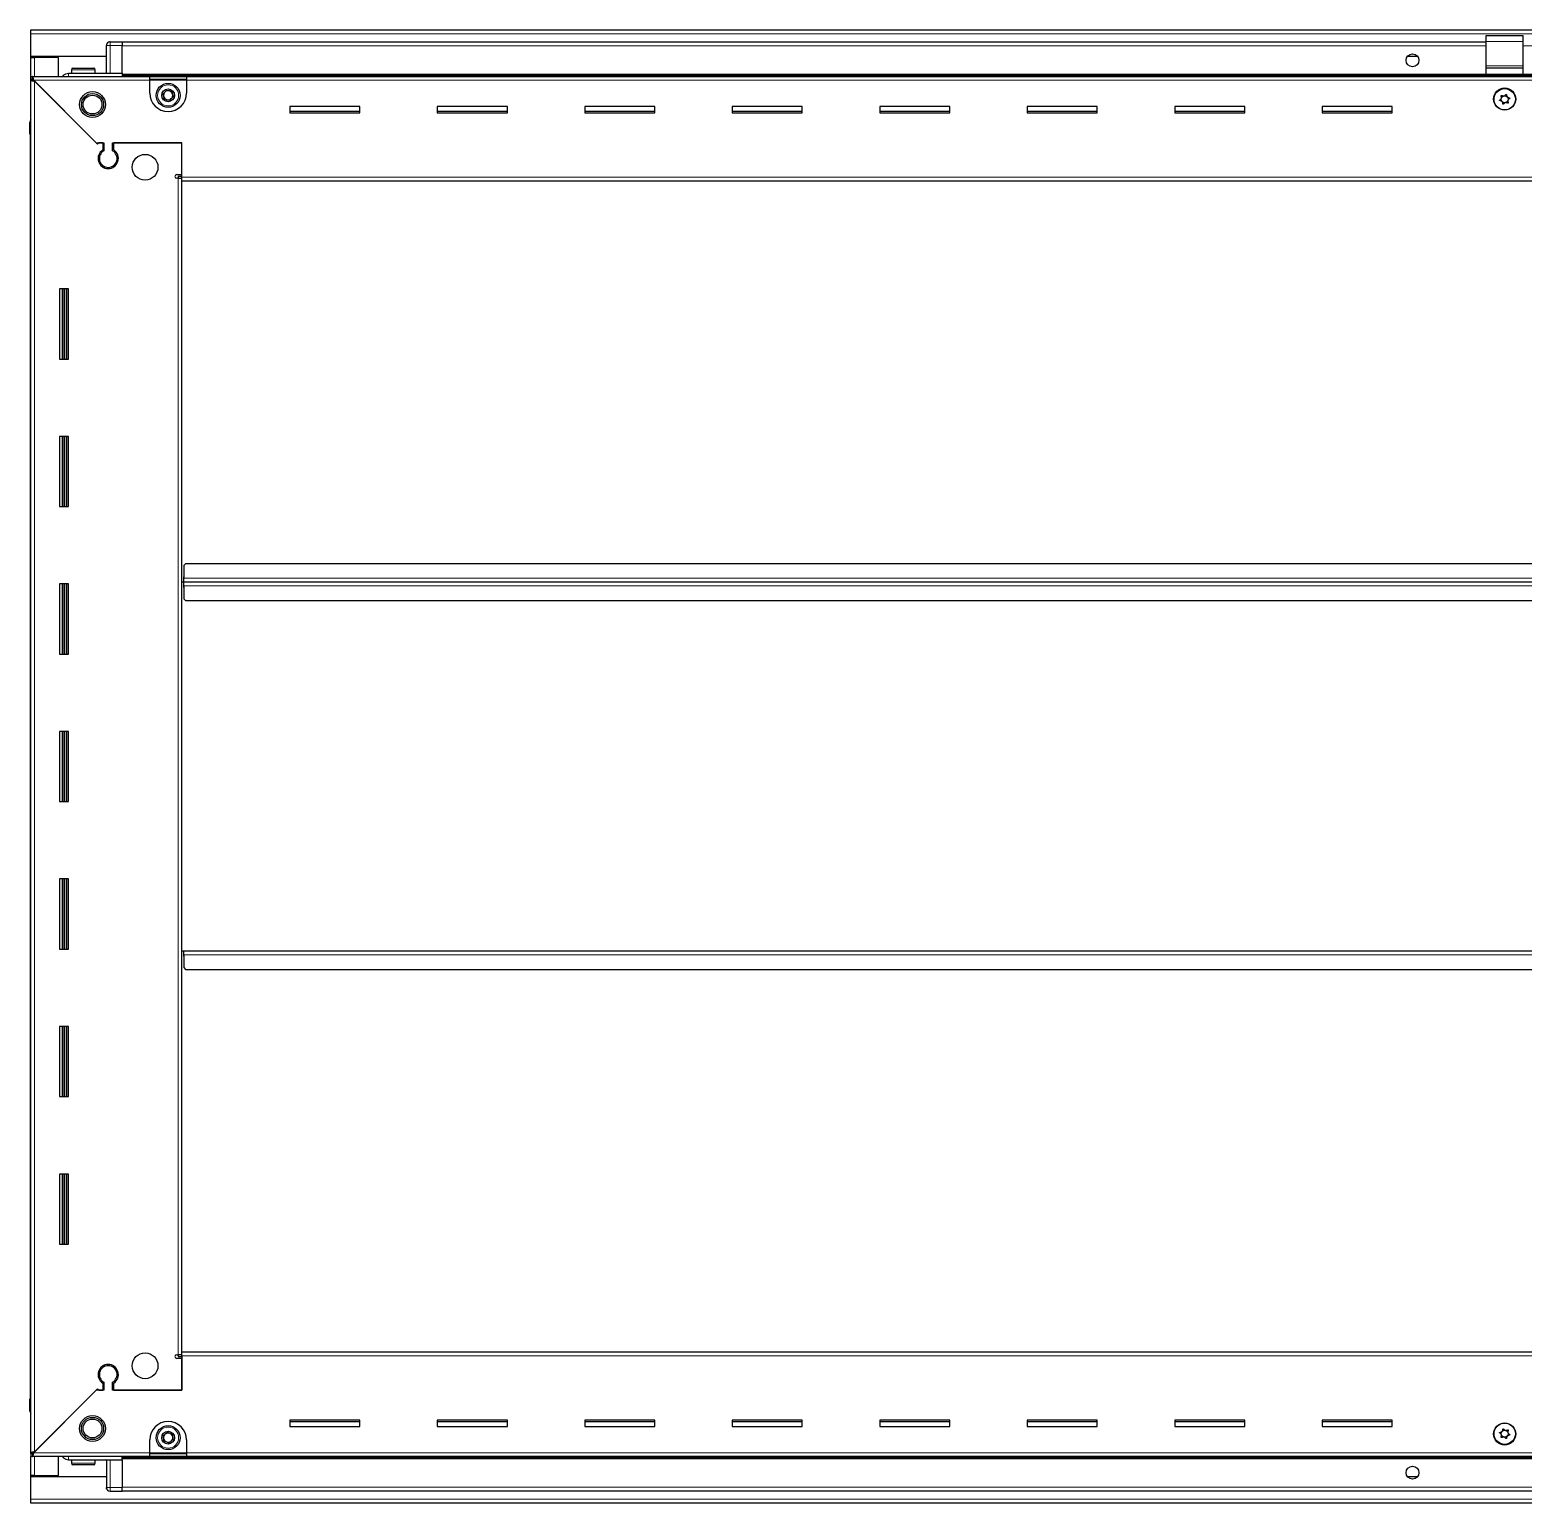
# Model space of a CAD drawing. Header units: millimetres. Extents: x 1132 to 7053, y -1173 to 2017.
# Drawn here: x 5377 to 6187, y 1048 to 1847 of the extents above; entities that cross this region are included whole.
import ezdxf

# ---------------------------------------------------------------- set-up
doc = ezdxf.new("R2010")
doc.units = ezdxf.units.MM

msp = doc.modelspace()

# ---------------------------------------------------------------- linework, layer by layer
at = {"color": 7, "linetype": 'Continuous', "lineweight": 25}
for p, q in [((5377.76, 1844.5), (5377.76, 1846.6)), ((5377.76, 1846.6), (6976.76, 1846.6)), ((5377.76, 1832.1), (5377.76, 1844.5)), ((5419.44, 1839.6), (5419.44, 1839.6)), ((5420.76, 1840.1), (5427.26, 1840.1)), ((5420.76, 1840.1), (5427.26, 1840.1)), ((5427.26, 1840.1), (5427.26, 1840.1)), ((5427.26, 1840.1), (5427.26, 1840.1)), ((5427.26, 1840.1), (5427.26, 1838.1)), ((6167.26, 1839.95), (5427.26, 1839.95)), ((6167.26, 1843.6), (6187.26, 1843.6)), ((6167.26, 1840.34), (6167.26, 1843.6)), ((6167.26, 1827.19), (6167.26, 1840.34)), ((6187.26, 1840.34), (6187.26, 1843.6)), ((6187.26, 1827.19), (6187.26, 1840.34)), ((5418.76, 1832.1), (5377.76, 1832.1)), ((5377.76, 1831.6), (5377.76, 1832.1)), ((5377.76, 1831.6), (5379.86, 1831.6)), ((5377.76, 1821.35), (5377.76, 1831.6)), ((5379.26, 1831.6), (5379.26, 1832.1)), ((5392.76, 1831.6), (5379.86, 1831.6)), ((5392.76, 1821.35), (5392.76, 1831.6)), ((5418.76, 1823.1), (5418.76, 1838.1)), ((5427.26, 1823.1), (5427.26, 1838.1)), ((6130.14, 1832.1), (6124.39, 1832.1)), ((5398.26, 1823.1), (5427.26, 1823.1)), ((5399.76, 1825), (5399.76, 1823.1)), ((5400.56, 1825.8), (5411.96, 1825.8)), ((5412.76, 1823.1), (5412.76, 1825)), ((5427.26, 1823.1), (5427.26, 1822.6)), ((6167.26, 1826.1), (6167.26, 1827.19)), ((6167.26, 1826.1), (6187.26, 1826.1)), ((6167.26, 1822.6), (6167.26, 1826.1)), ((6167.26, 1822.6), (6187.26, 1822.6)), ((6171.26, 1822.6), (6171.26, 1821.95)), ((6173.76, 1821.95), (6173.76, 1822.6)), ((6180.76, 1821.95), (6180.76, 1822.6)), ((6183.26, 1821.95), (6183.26, 1822.6)), ((6187.26, 1826.1), (6187.26, 1827.19)), ((6187.26, 1822.6), (6187.26, 1826.1)), ((5377.76, 1819.85), (5377.76, 1821.35)), ((5377.76, 1821.35), (5378.76, 1821.35)), ((5377.76, 1819.35), (5377.76, 1819.85)), ((5377.76, 1819.85), (5378.76, 1819.85)), ((5377.76, 1074.85), (5377.76, 1819.35)), ((5379.26, 1819.35), (5377.76, 1819.35)), ((5378.76, 1821.35), (5442.26, 1821.35)), ((5378.76, 1819.85), (5378.76, 1821.35)), ((5379.36, 1819.25), (5413.26, 1785.35)), ((5413.96, 1784.65), (5379.86, 1818.75)), ((5427.26, 1821.95), (6927.26, 1821.95)), ((5442.26, 1819.25), (5442.26, 1821.35)), ((5442.26, 1821.35), (5462.26, 1821.35)), ((5442.26, 1819.85), (5462.26, 1819.85)), ((5442.26, 1812.35), (5442.26, 1819.25)), ((5462.26, 1821.35), (5462.26, 1819.25)), ((5462.26, 1821.35), (6892.26, 1821.35)), ((5462.26, 1819.25), (5462.26, 1812.35)), ((5556.26, 1805.1), (5518.26, 1805.1)), ((5518.26, 1805.1), (5518.26, 1801.6)), ((5556.26, 1802.35), (5518.26, 1802.35)), ((5518.26, 1801.6), (5556.26, 1801.6)), ((5556.26, 1801.6), (5556.26, 1805.1)), ((5636.26, 1805.1), (5598.26, 1805.1)), ((5598.26, 1805.1), (5598.26, 1801.6)), ((5636.26, 1802.35), (5598.26, 1802.35)), ((5598.26, 1801.6), (5636.26, 1801.6)), ((5636.26, 1801.6), (5636.26, 1805.1)), ((5716.26, 1805.1), (5678.26, 1805.1)), ((5678.26, 1805.1), (5678.26, 1801.6)), ((5716.26, 1802.35), (5678.26, 1802.35)), ((5678.26, 1801.6), (5716.26, 1801.6)), ((5716.26, 1801.6), (5716.26, 1805.1)), ((5796.26, 1805.1), (5758.26, 1805.1)), ((5758.26, 1805.1), (5758.26, 1801.6)), ((5796.26, 1802.35), (5758.26, 1802.35)), ((5758.26, 1801.6), (5796.26, 1801.6)), ((5796.26, 1801.6), (5796.26, 1805.1)), ((5876.26, 1805.1), (5838.26, 1805.1)), ((5838.26, 1805.1), (5838.26, 1801.6)), ((5876.26, 1802.35), (5838.26, 1802.35)), ((5838.26, 1801.6), (5876.26, 1801.6)), ((5876.26, 1801.6), (5876.26, 1805.1)), ((5956.26, 1805.1), (5918.26, 1805.1)), ((5918.26, 1805.1), (5918.26, 1801.6)), ((5956.26, 1802.35), (5918.26, 1802.35)), ((5918.26, 1801.6), (5956.26, 1801.6)), ((5956.26, 1801.6), (5956.26, 1805.1)), ((6036.26, 1805.1), (5998.26, 1805.1)), ((5998.26, 1805.1), (5998.26, 1801.6)), ((6036.26, 1802.35), (5998.26, 1802.35)), ((5998.26, 1801.6), (6036.26, 1801.6)), ((6036.26, 1801.6), (6036.26, 1805.1)), ((6116.26, 1805.1), (6078.26, 1805.1)), ((6078.26, 1805.1), (6078.26, 1801.6)), ((6116.26, 1802.35), (6078.26, 1802.35)), ((6078.26, 1801.6), (6116.26, 1801.6)), ((6116.26, 1801.6), (6116.26, 1805.1)), ((5377.26, 1796.6), (5377.26, 1790.1)), ((5377.26, 1790.1), (5377.26, 1796.6)), ((5377.26, 1790.1), (5377.26, 1790.1)), ((5377.76, 1790.1), (5377.26, 1790.1)), ((5377.41, 1790.1), (5377.41, 1104.1)), ((5413.26, 1785.35), (5417.46, 1785.35)), ((5414.66, 1785.35), (5413.96, 1784.65)), ((5416.76, 1785.35), (5414.66, 1785.35)), ((5416.76, 1785.35), (5416.76, 1781.46)), ((5417.46, 1785.35), (5417.46, 1781.07)), ((5422.06, 1785.35), (5459.76, 1785.35)), ((5422.06, 1781.07), (5422.06, 1785.35)), ((5422.76, 1781.46), (5422.76, 1785.35)), ((5459.76, 1785.35), (5422.76, 1785.35)), ((5459.76, 1766.7), (5459.76, 1785.35)), ((5459.76, 1768.1), (5459.76, 1785.35)), ((5417.76, 1772.49), (5417.76, 1771.73)), ((5456.91, 1768.1), (5459.76, 1768.1)), ((5457.66, 1766.1), (5456.91, 1766.1)), ((5457.66, 1766.1), (5459.76, 1766.1)), ((5459.76, 1767.1), (5457.76, 1767.1)), ((5457.76, 1767.1), (5457.76, 1766.1)), ((5459.76, 1764.6), (5459.76, 1766.7)), ((6894.76, 1764.6), (5459.76, 1764.6)), ((5459.76, 1129.6), (5459.76, 1764.6)), ((5398.26, 1706.1), (5393.26, 1706.1)), ((5393.26, 1706.1), (5393.26, 1668.1)), ((5395.41, 1668.1), (5395.41, 1706.1)), ((5397.2, 1668.1), (5397.2, 1706.1)), ((5397.24, 1668.1), (5397.24, 1706.1)), ((5398.26, 1668.1), (5398.26, 1706.1)), ((5393.26, 1668.1), (5398.26, 1668.1)), ((5398.26, 1626.1), (5393.26, 1626.1)), ((5393.26, 1626.1), (5393.26, 1588.1)), ((5395.41, 1588.1), (5395.41, 1626.1)), ((5397.2, 1588.1), (5397.2, 1626.1)), ((5397.24, 1588.1), (5397.24, 1626.1)), ((5398.26, 1588.1), (5398.26, 1626.1)), ((5393.26, 1588.1), (5398.26, 1588.1)), ((5461.76, 1557.1), (5460.76, 1556.1)), ((5460.76, 1556.1), (5460.76, 1549.2)), ((6892.76, 1557.1), (5461.76, 1557.1)), ((5460.51, 1547.1), (5459.76, 1547.1)), ((5460.76, 1549.95), (5460.51, 1549.95)), ((5460.51, 1549.95), (5460.51, 1547.1)), ((5460.51, 1547.1), (5460.51, 1544.25)), ((5460.76, 1547.1), (5460.76, 1549.2)), ((6893.76, 1547.1), (5460.76, 1547.1)), ((5460.76, 1545), (5460.76, 1547.1)), ((5398.26, 1546.1), (5393.26, 1546.1)), ((5393.26, 1546.1), (5393.26, 1508.1)), ((5395.41, 1508.1), (5395.41, 1546.1)), ((5397.2, 1508.1), (5397.2, 1546.1)), ((5397.24, 1508.1), (5397.24, 1546.1)), ((5398.26, 1508.1), (5398.26, 1546.1)), ((5460.51, 1544.25), (5460.76, 1544.25)), ((5460.76, 1545), (5460.76, 1538.1)), ((5460.76, 1538.1), (5461.76, 1537.1)), ((5461.76, 1537.1), (6892.76, 1537.1)), ((5393.26, 1508.1), (5398.26, 1508.1)), ((5398.26, 1466.1), (5393.26, 1466.1)), ((5393.26, 1466.1), (5393.26, 1428.1)), ((5395.41, 1428.1), (5395.41, 1466.1)), ((5397.2, 1428.1), (5397.2, 1466.1)), ((5397.24, 1428.1), (5397.24, 1466.1)), ((5398.26, 1428.1), (5398.26, 1466.1)), ((5393.26, 1428.1), (5398.26, 1428.1)), ((5398.26, 1386.1), (5393.26, 1386.1)), ((5393.26, 1386.1), (5393.26, 1348.1)), ((5395.41, 1348.1), (5395.41, 1386.1)), ((5397.2, 1348.1), (5397.2, 1386.1)), ((5397.24, 1348.1), (5397.24, 1386.1)), ((5398.26, 1348.1), (5398.26, 1386.1)), ((5393.26, 1348.1), (5398.26, 1348.1)), ((5459.76, 1347.1), (5460.51, 1347.1)), ((5460.51, 1347.1), (5460.51, 1344.25)), ((5460.76, 1345), (5460.76, 1347.1)), ((5460.76, 1347.1), (6893.76, 1347.1)), ((5460.76, 1345), (5460.76, 1338.1)), ((5460.51, 1344.25), (5460.76, 1344.25)), ((5460.76, 1338.1), (5461.76, 1337.1)), ((5461.76, 1337.1), (6892.76, 1337.1)), ((5398.26, 1306.1), (5393.26, 1306.1)), ((5393.26, 1306.1), (5393.26, 1268.1)), ((5395.41, 1268.1), (5395.41, 1306.1)), ((5397.2, 1268.1), (5397.2, 1306.1)), ((5397.24, 1268.1), (5397.24, 1306.1)), ((5398.26, 1268.1), (5398.26, 1306.1)), ((5393.26, 1268.1), (5398.26, 1268.1)), ((5398.26, 1226.1), (5393.26, 1226.1)), ((5393.26, 1226.1), (5393.26, 1188.1)), ((5395.41, 1188.1), (5395.41, 1226.1)), ((5397.2, 1188.1), (5397.2, 1226.1)), ((5397.24, 1188.1), (5397.24, 1226.1)), ((5398.26, 1188.1), (5398.26, 1226.1)), ((5393.26, 1188.1), (5398.26, 1188.1)), ((5456.91, 1128.1), (5457.66, 1128.1)), ((5459.76, 1126.1), (5456.91, 1126.1)), ((5459.76, 1128.1), (5457.66, 1128.1)), ((5457.76, 1128.1), (5457.76, 1127.1)), ((5457.76, 1127.1), (5459.76, 1127.1)), ((5459.76, 1127.5), (5459.76, 1129.6)), ((5459.76, 1129.6), (6894.76, 1129.6)), ((5459.76, 1127.5), (5459.76, 1108.85)), ((5459.76, 1108.85), (5459.76, 1126.1)), ((5417.76, 1122.48), (5417.76, 1121.72)), ((5416.76, 1112.74), (5416.76, 1108.85)), ((5417.46, 1113.14), (5417.46, 1108.85)), ((5422.06, 1108.85), (5422.06, 1113.14)), ((5422.76, 1108.85), (5422.76, 1112.74)), ((5377.26, 1104.1), (5377.26, 1104.1)), ((5377.26, 1097.6), (5377.26, 1104.1)), ((5377.26, 1104.1), (5377.26, 1104.1)), ((5377.26, 1104.1), (5377.26, 1097.6)), ((5377.76, 1104.1), (5377.26, 1104.1)), ((5413.26, 1108.85), (5379.36, 1074.95)), ((5379.86, 1075.45), (5413.96, 1109.55)), ((5417.46, 1108.85), (5413.26, 1108.85)), ((5413.96, 1109.55), (5414.66, 1108.85)), ((5414.66, 1108.85), (5416.76, 1108.85)), ((5459.76, 1108.85), (5422.06, 1108.85)), ((5422.76, 1108.85), (5459.76, 1108.85)), ((5377.76, 1096.28), (5377.76, 1096.28)), ((5556.26, 1092.6), (5518.26, 1092.6)), ((5518.26, 1092.6), (5518.26, 1089.1)), ((5518.26, 1091.85), (5556.26, 1091.85)), ((5518.26, 1089.1), (5556.26, 1089.1)), ((5556.26, 1089.1), (5556.26, 1092.6)), ((5636.26, 1092.6), (5598.26, 1092.6)), ((5598.26, 1092.6), (5598.26, 1089.1)), ((5598.26, 1091.85), (5636.26, 1091.85)), ((5598.26, 1089.1), (5636.26, 1089.1)), ((5636.26, 1089.1), (5636.26, 1092.6)), ((5716.26, 1092.6), (5678.26, 1092.6)), ((5678.26, 1092.6), (5678.26, 1089.1)), ((5678.26, 1091.85), (5716.26, 1091.85)), ((5678.26, 1089.1), (5716.26, 1089.1)), ((5716.26, 1089.1), (5716.26, 1092.6)), ((5796.26, 1092.6), (5758.26, 1092.6)), ((5758.26, 1092.6), (5758.26, 1089.1)), ((5758.26, 1091.85), (5796.26, 1091.85)), ((5758.26, 1089.1), (5796.26, 1089.1)), ((5796.26, 1089.1), (5796.26, 1092.6)), ((5876.26, 1092.6), (5838.26, 1092.6)), ((5838.26, 1092.6), (5838.26, 1089.1)), ((5838.26, 1091.85), (5876.26, 1091.85)), ((5838.26, 1089.1), (5876.26, 1089.1)), ((5876.26, 1089.1), (5876.26, 1092.6)), ((5956.26, 1092.6), (5918.26, 1092.6)), ((5918.26, 1092.6), (5918.26, 1089.1)), ((5918.26, 1091.85), (5956.26, 1091.85)), ((5918.26, 1089.1), (5956.26, 1089.1)), ((5956.26, 1089.1), (5956.26, 1092.6)), ((6036.26, 1092.6), (5998.26, 1092.6)), ((5998.26, 1092.6), (5998.26, 1089.1)), ((5998.26, 1091.85), (6036.26, 1091.85)), ((5998.26, 1089.1), (6036.26, 1089.1)), ((6036.26, 1089.1), (6036.26, 1092.6)), ((6116.26, 1092.6), (6078.26, 1092.6)), ((6078.26, 1092.6), (6078.26, 1089.1)), ((6078.26, 1091.85), (6116.26, 1091.85)), ((6078.26, 1089.1), (6116.26, 1089.1)), ((6116.26, 1089.1), (6116.26, 1092.6)), ((5442.26, 1074.95), (5442.26, 1081.85)), ((5462.26, 1081.85), (5462.26, 1074.95)), ((5377.76, 1074.35), (5377.76, 1074.85)), ((5379.26, 1074.85), (5377.76, 1074.85)), ((5377.76, 1074.35), (5377.76, 1072.85)), ((5378.76, 1074.35), (5377.76, 1074.35)), ((5377.76, 1062.6), (5377.76, 1072.85)), ((5378.76, 1072.85), (5377.76, 1072.85)), ((5378.76, 1074.35), (5378.76, 1072.85)), ((5442.26, 1072.85), (5378.76, 1072.85)), ((5392.76, 1062.6), (5392.76, 1072.85)), ((5398.26, 1071.1), (5427.26, 1071.1)), ((5399.76, 1071.1), (5399.76, 1069.2)), ((5412.76, 1069.2), (5412.76, 1071.1)), ((5418.76, 1071.1), (5418.76, 1056.1)), ((6927.26, 1072.25), (5427.26, 1072.25)), ((5427.26, 1071.1), (5427.26, 1071.6)), ((5427.26, 1071.1), (5427.26, 1056.1)), ((5442.26, 1072.85), (5442.26, 1074.95)), ((5462.26, 1074.35), (5442.26, 1074.35)), ((5462.26, 1072.85), (5442.26, 1072.85)), ((5462.26, 1074.95), (5462.26, 1072.85)), ((6892.26, 1072.85), (5462.26, 1072.85)), ((5379.86, 1062.6), (5377.76, 1062.6)), ((5377.76, 1062.1), (5377.76, 1062.6)), ((5377.76, 1049.7), (5377.76, 1062.1)), ((5377.76, 1062.1), (5418.76, 1062.1)), ((5379.26, 1062.1), (5379.26, 1062.6)), ((5379.86, 1062.6), (5392.76, 1062.6)), ((5404.34, 1068.4), (5400.56, 1068.4)), ((5411.96, 1068.4), (5404.34, 1068.4)), ((6124.39, 1062.1), (6130.14, 1062.1)), ((5418.76, 1056.1), (5418.76, 1056.1)), ((5420.76, 1054.1), (5427.26, 1054.1)), ((5420.76, 1054.1), (5427.26, 1054.1)), ((5427.26, 1054.1), (5427.26, 1056.1)), ((5427.26, 1054.25), (6927.26, 1054.25)), ((5427.26, 1054.1), (5427.26, 1054.1)), ((5377.76, 1047.6), (5377.76, 1049.7)), ((6976.76, 1047.6), (5377.76, 1047.6))]:
    msp.add_line(p, q, dxfattribs=at)
at = {"color": 8, "linetype": 'Continuous', "lineweight": 18}
for p, q in [((6976.76, 1844.5), (5377.76, 1844.5)), ((5420.76, 1840.1), (5420.76, 1838.1)), ((6167.26, 1840.34), (6187.26, 1840.34)), ((5379.86, 1831.6), (5379.86, 1832.1)), ((5379.86, 1821.35), (5379.86, 1831.6)), ((5418.76, 1838.1), (5420.76, 1838.1)), ((5420.76, 1838.1), (5420.76, 1823.1)), ((5427.26, 1838.1), (5420.76, 1838.1)), ((6167.26, 1837.95), (5427.26, 1837.95)), ((6927.26, 1837.95), (6187.26, 1837.95)), ((5399.76, 1825), (5412.76, 1825)), ((6167.26, 1822.6), (5427.26, 1822.6)), ((6167.26, 1827.19), (6187.26, 1827.19)), ((6173.26, 1821.95), (6173.26, 1822.6)), ((6181.26, 1821.95), (6181.26, 1822.6)), ((6927.26, 1822.6), (6187.26, 1822.6)), ((5442.26, 1819.25), (5379.36, 1819.25)), ((5379.86, 1818.75), (5379.86, 1075.45)), ((6927.26, 1821.37), (5427.26, 1821.37)), ((5442.26, 1819.25), (5462.26, 1819.25)), ((6892.26, 1819.25), (5462.26, 1819.25)), ((5377.76, 1796.6), (5377.26, 1796.6)), ((5457.66, 1128.1), (5457.66, 1766.1)), ((5459.76, 1766.7), (6894.76, 1766.7)), ((5394.76, 1706.1), (5394.76, 1668.1)), ((5396, 1706.1), (5396, 1668.1)), ((5394.76, 1626.1), (5394.76, 1588.1)), ((5396, 1626.1), (5396, 1588.1)), ((6893.76, 1549.2), (5460.76, 1549.2)), ((5394.76, 1546.1), (5394.76, 1508.1)), ((5396, 1546.1), (5396, 1508.1)), ((5460.76, 1545), (6893.76, 1545)), ((5394.76, 1466.1), (5394.76, 1428.1)), ((5396, 1466.1), (5396, 1428.1)), ((5394.76, 1386.1), (5394.76, 1348.1)), ((5396, 1386.1), (5396, 1348.1)), ((5460.76, 1345), (6893.76, 1345)), ((5394.76, 1306.1), (5394.76, 1268.1)), ((5396, 1306.1), (5396, 1268.1)), ((5394.76, 1226.1), (5394.76, 1188.1)), ((5396, 1226.1), (5396, 1188.1)), ((6894.76, 1127.5), (5459.76, 1127.5)), ((5377.76, 1097.6), (5377.26, 1097.6)), ((5379.36, 1074.95), (5442.26, 1074.95)), ((5379.86, 1062.6), (5379.86, 1072.85)), ((5404.07, 1069.2), (5399.76, 1069.2)), ((5412.76, 1069.2), (5404.07, 1069.2)), ((5420.76, 1056.1), (5420.76, 1071.1)), ((5427.26, 1072.84), (6927.26, 1072.84)), ((5427.26, 1071.6), (6927.26, 1071.6)), ((5462.26, 1074.95), (5442.26, 1074.95)), ((5462.26, 1074.95), (6892.26, 1074.95)), ((5379.86, 1062.1), (5379.86, 1062.6)), ((5418.76, 1056.1), (5420.76, 1056.1)), ((5420.76, 1054.1), (5420.76, 1056.1)), ((5427.26, 1056.1), (5420.76, 1056.1)), ((5427.26, 1056.25), (6927.26, 1056.25)), ((6976.76, 1049.7), (5377.76, 1049.7))]:
    msp.add_line(p, q, dxfattribs=at)
at = {"color": 7, "linetype": 'Continuous', "lineweight": 25, "flags": 128}
msp.add_lwpolyline([(5418.91, 1055.35), (5418.8, 1055.71), (5418.76, 1056.1)], dxfattribs=at)
at = {"color": 7, "linetype": 'Continuous', "lineweight": 25}
for centre, radius in [((6127.26, 1830.1), 3.5), ((5452.26, 1811.1), 6.5), ((5452.26, 1811.1), 3.46), ((6177.26, 1809.1), 6), ((6177.26, 1808.95), 5.79), ((5411.26, 1806.1), 7), ((5411.26, 1806.1), 6.02), ((5411.26, 1806.1), 5.1), ((6177.26, 1808.95), 1.85), ((5439.76, 1772.1), 7), ((5439.76, 1122.1), 7), ((5411.26, 1088.1), 7), ((5411.26, 1088.1), 6.03), ((5411.26, 1088.1), 5.1), ((5452.26, 1083.1), 6.5), ((5452.26, 1083.1), 3.46), ((6177.26, 1085.1), 6), ((6177.26, 1085.25), 5.79), ((6177.26, 1085.25), 1.85), ((6127.26, 1064.1), 3.5)]:
    msp.add_circle(centre, radius, dxfattribs=at)
at = {"color": 8, "linetype": 'Continuous', "lineweight": 18}
for centre in [(5452.26, 1811.1), (5452.26, 1083.1)]:
    msp.add_circle(centre, 5.7, dxfattribs=at)
at = {"color": 7, "linetype": 'Continuous', "lineweight": 25}
for centre, radius, start, end in [((5420.76, 1838.1), 2, 90, 180), ((5420.76, 1838.1), 2, 123.94202, 131.40962), ((5420.76, 1838.1), 2, 90, 108.58003), ((5400.56, 1825), 0.8, 90, 180), ((5411.96, 1825), 0.8, 0, 90), ((5418.56, 1823.3), 0.2, 270, 0), ((5452.26, 1812.35), 10, 180, 270), ((5452.26, 1811.1), 2.5, 134.01559, 194.01559), ((5452.26, 1811.1), 2.5, 194.01559, 254.01559), ((5452.26, 1811.1), 2.5, 74.01559, 134.01559), ((5452.26, 1811.1), 2.5, 254.01559, 314.01559), ((5452.26, 1812.35), 10, 270, 0), ((5452.26, 1811.1), 2.5, 14.01559, 74.01559), ((5452.26, 1811.1), 2.5, 314.01559, 14.01559), ((5379.26, 1796.6), 2, 138.59038, 180), ((5419.76, 1776.85), 5.5, 123.05573, 56.94427), ((5419.76, 1776.85), 4.8, 118.63099, 61.36901), ((5456.91, 1767.1), 1, 90, 270), ((5456.91, 1127.1), 1, 90, 270), ((5419.76, 1117.35), 5.5, 303.05573, 236.94427), ((5419.76, 1117.35), 4.8, 298.63099, 241.36901), ((5379.26, 1097.6), 2, 180, 199.56674), ((5379.26, 1097.6), 2, 180, 221.39416), ((5379.26, 1097.6), 2, 213.78451, 221.40962), ((5452.26, 1081.85), 10, 90, 180), ((5452.26, 1083.1), 2.5, 67.47401, 127.47401), ((5452.26, 1081.85), 10, 0, 90), ((5452.26, 1083.1), 2.5, 7.47401, 67.47401), ((5452.26, 1083.1), 2.5, 127.47401, 187.47401), ((5452.26, 1083.1), 2.5, 187.47401, 247.47401), ((5452.26, 1083.1), 2.5, 247.47401, 307.47401), ((5452.26, 1083.1), 2.5, 307.47401, 7.47401), ((5400.56, 1069.2), 0.8, 180, 270), ((5411.96, 1069.2), 0.8, 270, 0), ((5418.56, 1070.9), 0.2, 0, 90), ((5420.76, 1056.1), 2, 180, 270)]:
    msp.add_arc(centre, radius, start, end, dxfattribs=at)
for points, knots in [([(5395.05, 1821.35), (5395.17, 1821.55), (5395.55, 1822.2), (5396.71, 1822.91), (5397.74, 1823.04), (5398.26, 1823.1)], [0, 0, 0, 0, 0.18225, 0.591125, 1, 1, 1, 1]), ([(5427.26, 1823.1), (5427.26, 1823.07), (5427.26, 1822.99), (5427.26, 1822.37), (5427.26, 1821.79), (5427.26, 1821.4), (5427.26, 1821.37)], [0, 0, 0, 0, 0.324279, 0.648558, 0.972836, 1, 1, 1, 1]), ([(5377.76, 1819.35), (5377.79, 1819.31), (5377.84, 1819.22), (5378.23, 1819.09), (5378.79, 1818.95), (5379.37, 1818.84), (5379.74, 1818.78), (5379.86, 1818.75)], [0, 0, 0, 0, 0.230255, 0.448522, 0.666786, 0.88505, 1, 1, 1, 1]), ([(5379.36, 1819.25), (5379.32, 1819.51), (5379.23, 1820), (5379.09, 1820.64), (5378.96, 1821.11), (5378.85, 1821.33), (5378.79, 1821.35), (5378.76, 1821.35)], [0, 0, 0, 0, 0.230255, 0.448522, 0.666786, 0.88505, 1, 1, 1, 1]), ([(5449.49, 1811.9), (5449.86, 1812.26), (5450.55, 1812.93), (5451.24, 1813.59), (5451.56, 1813.91)], [0, 0, 0, 0, 0.534686, 1, 1, 1, 1]), ([(5450.19, 1809.1), (5450.1, 1809.43), (5449.9, 1810.23), (5449.66, 1811.2), (5449.52, 1811.78), (5449.49, 1811.9)], [0, 0, 0, 0, 0.362901, 0.866875, 1, 1, 1, 1]), ([(5452.96, 1808.3), (5452.47, 1808.45), (5451.54, 1808.71), (5450.62, 1808.98), (5450.19, 1809.1)], [0, 0, 0, 0, 0.534686, 1, 1, 1, 1]), ([(5451.56, 1813.91), (5452.06, 1813.76), (5452.99, 1813.5), (5453.91, 1813.23), (5454.34, 1813.11)], [0, 0, 0, 0, 0.534686, 1, 1, 1, 1]), ([(5455.04, 1810.31), (5454.67, 1809.95), (5453.97, 1809.28), (5453.28, 1808.61), (5452.96, 1808.3)], [0, 0, 0, 0, 0.534686, 1, 1, 1, 1]), ([(5454.34, 1813.11), (5454.37, 1812.99), (5454.51, 1812.41), (5454.76, 1811.44), (5454.95, 1810.64), (5455.04, 1810.31)], [0, 0, 0, 0, 0.133125, 0.637099, 1, 1, 1, 1]), ([(6175.38, 1811.03), (6175.37, 1811.02), (6175.35, 1810.99), (6175.34, 1810.94), (6175.35, 1810.79), (6175.45, 1810.42), (6175.59, 1809.89), (6175.42, 1809.28), (6175.06, 1808.91), (6174.76, 1808.66), (6174.59, 1808.5), (6174.54, 1808.42), (6174.52, 1808.38), (6174.53, 1808.35), (6174.54, 1808.32), (6174.6, 1808.27), (6174.85, 1808.18), (6175.31, 1808.07), (6175.95, 1807.76), (6176.2, 1807.09), (6176.26, 1806.62), (6176.34, 1806.36), (6176.38, 1806.31), (6176.4, 1806.29), (6176.43, 1806.28), (6176.47, 1806.29), (6176.51, 1806.3), (6176.58, 1806.35), (6176.75, 1806.5), (6177.02, 1806.77), (6177.42, 1807.09), (6178.04, 1807.2), (6178.55, 1807.01), (6178.92, 1806.88), (6179.07, 1806.86), (6179.12, 1806.87), (6179.15, 1806.88), (6179.17, 1806.92), (6179.18, 1806.97), (6179.17, 1807.12), (6179.07, 1807.49), (6178.93, 1808.01), (6179.1, 1808.62), (6179.46, 1809), (6179.76, 1809.25), (6179.94, 1809.41), (6179.99, 1809.49), (6180, 1809.53), (6180, 1809.56), (6179.98, 1809.59), (6179.93, 1809.63), (6179.68, 1809.73), (6179.21, 1809.84), (6178.58, 1810.15), (6178.32, 1810.81), (6178.27, 1811.29), (6178.19, 1811.54), (6178.15, 1811.6), (6178.12, 1811.62), (6178.09, 1811.63), (6178.06, 1811.62), (6178.02, 1811.6), (6177.95, 1811.56), (6177.78, 1811.41), (6177.51, 1811.14), (6177.11, 1810.82), (6176.48, 1810.71), (6175.97, 1810.89), (6175.61, 1811.03), (6175.46, 1811.05), (6175.4, 1811.04), (6175.39, 1811.03), (6175.38, 1811.03)], [0, 0, 0, 0, 0.002009, 0.00442, 0.009365, 0.025528, 0.067705, 0.095786, 0.124646, 0.150342, 0.160519, 0.163394, 0.165697, 0.167245, 0.168874, 0.17077, 0.178606, 0.211994, 0.249994, 0.287995, 0.321383, 0.329219, 0.331115, 0.332744, 0.334292, 0.336217, 0.338535, 0.341318, 0.349662, 0.375358, 0.404217, 0.432298, 0.474475, 0.490639, 0.496669, 0.49844, 0.5, 0.502009, 0.50442, 0.509365, 0.525528, 0.567705, 0.595786, 0.624646, 0.650342, 0.660519, 0.663394, 0.665697, 0.667245, 0.668874, 0.67077, 0.678606, 0.711994, 0.749994, 0.787995, 0.821383, 0.829219, 0.831115, 0.832744, 0.834292, 0.836217, 0.838535, 0.841318, 0.849662, 0.875358, 0.904217, 0.932298, 0.974475, 0.990639, 0.996669, 0.99844, 1, 1, 1, 1]), ([(5449.6, 1084.21), (5449.7, 1084.29), (5450.17, 1084.65), (5450.96, 1085.26), (5451.61, 1085.76), (5451.89, 1085.97)], [0, 0, 0, 0, 0.133125, 0.637099, 1, 1, 1, 1]), ([(5451.89, 1085.97), (5452.36, 1085.77), (5453.25, 1085.4), (5454.14, 1085.03), (5454.55, 1084.86)], [0, 0, 0, 0, 0.534686, 1, 1, 1, 1]), ([(6175.38, 1083.18), (6175.39, 1083.18), (6175.41, 1083.16), (6175.47, 1083.16), (6175.61, 1083.18), (6175.98, 1083.32), (6176.48, 1083.5), (6177.11, 1083.39), (6177.51, 1083.07), (6177.79, 1082.79), (6177.97, 1082.63), (6178.05, 1082.59), (6178.09, 1082.58), (6178.12, 1082.59), (6178.15, 1082.61), (6178.19, 1082.66), (6178.27, 1082.92), (6178.32, 1083.39), (6178.58, 1084.06), (6179.21, 1084.37), (6179.68, 1084.48), (6179.93, 1084.57), (6179.98, 1084.62), (6180, 1084.65), (6180, 1084.68), (6179.99, 1084.71), (6179.97, 1084.75), (6179.92, 1084.82), (6179.76, 1084.97), (6179.46, 1085.21), (6179.1, 1085.58), (6178.93, 1086.19), (6179.07, 1086.72), (6179.17, 1087.1), (6179.18, 1087.25), (6179.17, 1087.3), (6179.15, 1087.33), (6179.11, 1087.35), (6179.06, 1087.35), (6178.91, 1087.33), (6178.55, 1087.19), (6178.04, 1087.01), (6177.42, 1087.12), (6177.02, 1087.44), (6176.74, 1087.72), (6176.56, 1087.88), (6176.48, 1087.92), (6176.44, 1087.93), (6176.4, 1087.92), (6176.38, 1087.9), (6176.34, 1087.84), (6176.26, 1087.59), (6176.2, 1087.11), (6175.95, 1086.45), (6175.31, 1086.14), (6174.85, 1086.03), (6174.6, 1085.93), (6174.54, 1085.89), (6174.53, 1085.86), (6174.52, 1085.83), (6174.53, 1085.79), (6174.55, 1085.76), (6174.6, 1085.69), (6174.77, 1085.54), (6175.07, 1085.3), (6175.42, 1084.92), (6175.59, 1084.31), (6175.45, 1083.79), (6175.35, 1083.41), (6175.34, 1083.26), (6175.36, 1083.21), (6175.37, 1083.19), (6175.38, 1083.18)], [0, 0, 0, 0, 0.002009, 0.00442, 0.009365, 0.025528, 0.067705, 0.095786, 0.124646, 0.150342, 0.160519, 0.163394, 0.165697, 0.167245, 0.168874, 0.17077, 0.178606, 0.211994, 0.249994, 0.287995, 0.321383, 0.329219, 0.331115, 0.332744, 0.334292, 0.336217, 0.338535, 0.341318, 0.349662, 0.375358, 0.404217, 0.432298, 0.474475, 0.490639, 0.496669, 0.49844, 0.5, 0.502009, 0.50442, 0.509365, 0.525528, 0.567705, 0.595786, 0.624646, 0.650342, 0.660519, 0.663394, 0.665697, 0.667245, 0.668874, 0.67077, 0.678606, 0.711994, 0.749994, 0.787995, 0.821383, 0.829219, 0.831115, 0.832744, 0.834292, 0.836217, 0.838535, 0.841318, 0.849662, 0.875358, 0.904217, 0.932298, 0.974475, 0.990639, 0.996669, 0.99844, 1, 1, 1, 1]), ([(5449.97, 1081.35), (5449.9, 1081.86), (5449.78, 1082.82), (5449.65, 1083.77), (5449.6, 1084.21)], [0, 0, 0, 0, 0.534686, 1, 1, 1, 1]), ([(5452.64, 1080.24), (5452.16, 1080.44), (5451.27, 1080.81), (5450.38, 1081.18), (5449.97, 1081.35)], [0, 0, 0, 0, 0.534686, 1, 1, 1, 1]), ([(5454.93, 1082), (5454.66, 1081.79), (5454, 1081.29), (5453.21, 1080.68), (5452.74, 1080.32), (5452.64, 1080.24)], [0, 0, 0, 0, 0.362901, 0.866875, 1, 1, 1, 1]), ([(5454.55, 1084.86), (5454.62, 1084.35), (5454.75, 1083.39), (5454.87, 1082.44), (5454.93, 1082)], [0, 0, 0, 0, 0.5346859, 1, 1, 1, 1]), ([(5379.86, 1075.45), (5379.61, 1075.41), (5379.12, 1075.32), (5378.47, 1075.19), (5378.01, 1075.05), (5377.79, 1074.94), (5377.77, 1074.88), (5377.76, 1074.85)], [0, 0, 0, 0, 0.2302553, 0.4485219, 0.6667858, 0.8850496, 1, 1, 1, 1]), ([(5378.76, 1072.85), (5378.81, 1072.88), (5378.9, 1072.93), (5379.03, 1073.33), (5379.16, 1073.88), (5379.27, 1074.46), (5379.34, 1074.83), (5379.36, 1074.95)], [0, 0, 0, 0, 0.230255, 0.448522, 0.666786, 0.88505, 1, 1, 1, 1]), ([(5395.05, 1072.85), (5395.17, 1072.65), (5395.55, 1072.01), (5396.71, 1071.3), (5397.74, 1071.17), (5398.26, 1071.1)], [0, 0, 0, 0, 0.18225, 0.591125, 1, 1, 1, 1]), ([(5427.26, 1071.1), (5427.26, 1071.14), (5427.26, 1071.22), (5427.26, 1071.84), (5427.26, 1072.4), (5427.26, 1072.77), (5427.26, 1072.78)], [0, 0, 0, 0, 0.330266, 0.660532, 0.990799, 1, 1, 1, 1])]:
    msp.add_open_spline(points, degree=3, knots=knots, dxfattribs=at)
at = {"color": 8, "linetype": 'Continuous', "lineweight": 18}
for points, knots in [([(5398.26, 1823.1), (5398.26, 1823.06), (5398.26, 1822.99), (5398.26, 1822.55), (5398.26, 1822.09), (5398.26, 1821.68), (5398.26, 1821.41), (5398.26, 1821.35)], [0, 0, 0, 0, 0.359753, 0.553414, 0.751185, 0.948956, 1, 1, 1, 1]), ([(5398.26, 1071.1), (5398.26, 1071.15), (5398.26, 1071.22), (5398.26, 1071.66), (5398.26, 1072.11), (5398.26, 1072.53), (5398.26, 1072.8), (5398.26, 1072.85)], [0, 0, 0, 0, 0.3597529, 0.5534142, 0.7511852, 0.9489563, 1, 1, 1, 1])]:
    msp.add_open_spline(points, degree=3, knots=knots, dxfattribs=at)
at = {"color": 7, "linetype": 'Continuous', "lineweight": 25}
for points in [[(5379.36, 1819.25), (5379.31, 1819.33), (5379.21, 1819.49), (5379.06, 1819.69), (5378.91, 1819.83), (5378.81, 1819.85), (5378.76, 1819.85)], [(5379.26, 1819.35), (5379.27, 1819.3), (5379.29, 1819.2), (5379.43, 1819.05), (5379.63, 1818.9), (5379.78, 1818.8), (5379.86, 1818.75)], [(5378.76, 1074.35), (5378.81, 1074.36), (5378.91, 1074.38), (5379.06, 1074.52), (5379.21, 1074.72), (5379.31, 1074.88), (5379.36, 1074.95)], [(5379.86, 1075.45), (5379.78, 1075.4), (5379.63, 1075.3), (5379.43, 1075.15), (5379.29, 1075), (5379.27, 1074.9), (5379.26, 1074.85)]]:
    msp.add_open_spline(points, degree=3, dxfattribs=at)

doc.saveas('drawing.dxf')
